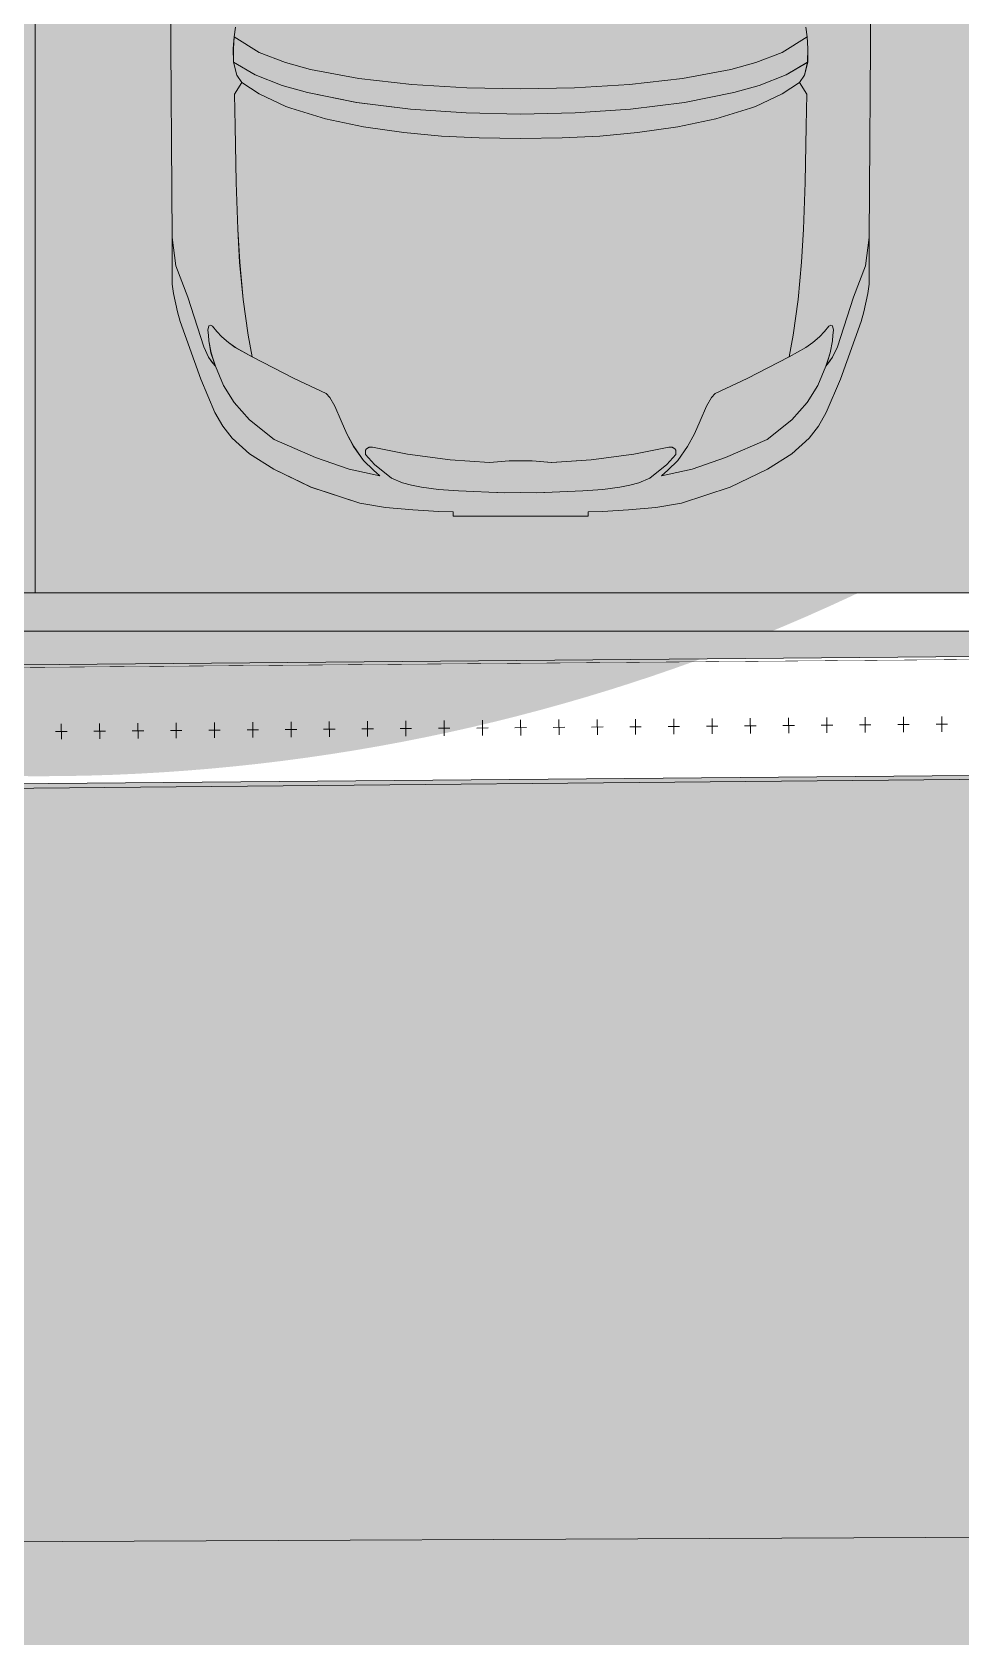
# Model space of a CAD drawing. Header units: millimetres. Extents: x 141848 to 1648660, y -821378 to -151356.
# Drawn here: x 240529 to 242950, y -273409 to -269226 of the extents above; entities that cross this region are included whole.
import ezdxf

# ---------------------------------------------------------------- set-up
doc = ezdxf.new("R2010")
doc.units = ezdxf.units.MM
doc.header["$MEASUREMENT"] = 0
doc.linetypes.add('Wipeout_Contour', pattern=[1000, 0, -1000])
for name, color, linetype in [('Cars', 7, 'Continuous'), ('Divers - Dessin général', 7, 'Continuous'), ('Extérieur - Environnement', 7, 'Continuous'), ('Sols_ Dalles', 7, 'Continuous'), ('Structure - Murs extérieurs', 7, 'Continuous'), ('TopoAlt', 7, 'Continuous')]:
    doc.layers.add(name, color=color, linetype=linetype)

# ---------------------------------------------------------------- blocks, each defined once
blk = doc.blocks.new('Dalle_8_1', base_point=(241397.2, -270775.9))
at = {"linetype": 'Continuous', "lineweight": 0, "true_color": 0x90b349}
blk.add_hatch(color=55, dxfattribs=at).paths.add_polyline_path([(241397.2, -270775.9), (241419.9, -270785.9), (241424.3, -270775.9)])
at = {"color": 7, "linetype": 'Continuous', "lineweight": 5, "flags": 128}
blk.add_lwpolyline([(241397.2, -270775.9), (241419.9, -270785.9), (241424.3, -270775.9)], close=True, dxfattribs=at)
blk = doc.blocks.new('Dalle_13_1', base_point=(250537.6, -270787.4))
at = {"linetype": 'Continuous', "lineweight": 0, "true_color": 0x90b349}
blk.add_hatch(color=55, dxfattribs=at).paths.add_polyline_path([(250537.6, -270787.4), (220537.6, -270787.4), (220537.6, -273253.3), (250548.6, -273114.3), (250537.7, -271092.1), (250537.7, -271092.1, -0.001346), (250537.6, -271062.3), (250537.6, -271062.3)])
at = {"color": 7, "linetype": 'Continuous', "lineweight": 5, "flags": 128}
blk.add_lwpolyline([(250537.6, -270787.4), (220537.6, -270787.4), (220537.6, -273253.3), (250548.6, -273114.3), (250537.7, -271092.1), (250537.7, -271092.1, -0.001346), (250537.6, -271062.3), (250537.6, -271062.3)], format="xyb", close=True, dxfattribs=at)
blk = doc.blocks.new('Dalle_14_1', base_point=(217961.3, -273253.3))
at = {"layer": 'Sols_ Dalles', "linetype": 'Continuous', "lineweight": 0, "true_color": 0x2e271c}
blk.add_hatch(color=250, dxfattribs=at).paths.add_polyline_path([(217961.3, -273253.3, 0.415791), (219972.1, -275253.2), (252109.1, -275106, 0.414214), (254098.3, -273095.2), (254087.4, -271073, -0.001346), (254087.4, -271062.3), (253905.6, -271062.3), (253905.6, -267687.3), (253887.3, -267687.3), (253887.3, -265687.3), (250537.6, -265687.3), (250537.6, -270787.3), (250537.7, -271092.1), (250548.6, -273114.3), (220537.6, -273253.3), (220537.6, -270687.3), (220537.6, -265687.3), (219961.3, -265687.3, 0.258849), (218113.8, -267154.8, 0.098562), (217961.3, -267920.6)])
at = {"layer": 'Sols_ Dalles', "color": 250, "linetype": 'Continuous', "lineweight": 5, "true_color": 0x1f1f1f, "flags": 128}
blk.add_lwpolyline([(217961.3, -273253.3, 0.415791), (219972.1, -275253.2), (252109.1, -275106, 0.414214), (254098.3, -273095.2), (254087.4, -271073, -0.001346), (254087.4, -271062.3), (253905.6, -271062.3), (253905.6, -267687.3), (253887.3, -267687.3), (253887.3, -265687.3), (250537.6, -265687.3), (250537.6, -270787.3), (250537.7, -271092.1), (250548.6, -273114.3), (220537.6, -273253.3), (220537.6, -270687.3), (220537.6, -265687.3), (219961.3, -265687.3, 0.258849), (218113.8, -267154.8, 0.098562), (217961.3, -267920.6)], format="xyb", close=True, dxfattribs=at)
blk = doc.blocks.new('Mur_56_1', base_point=(218049.6, -271371.5))
at = {"color": 254, "linetype": 'Wipeout_Contour', "lineweight": 0, "ltscale": 1434044.950907383}
blk.add_wipeout([(218049.6, -271371.5), (250537.3, -271087.3), (250534.6, -270787.3), (218047, -271071.5)], dxfattribs=at).dxf.layer = 'TopoAlt'
at = {"layer": 'TopoAlt', "color": 190, "linetype": 'Continuous', "lineweight": 5, "true_color": 0x8002ff, "flags": 128}
for points in [[(250534.6, -270787.3), (218047, -271071.5)], [(218049.6, -271371.5), (250537.3, -271087.3)]]:
    blk.add_lwpolyline(points, dxfattribs=at)
blk = doc.blocks.new('Mur_61_1', base_point=(250537.6, -270787.3))
at = {"color": 254, "linetype": 'Wipeout_Contour', "lineweight": 0, "ltscale": 1436123.093929387}
blk.add_wipeout([(220637.6, -270787.3), (250437.6, -270787.3), (250437.6, -270687.3), (220637.6, -270687.3)], dxfattribs=at).dxf.layer = 'Structure - Murs extérieurs'
at = {"layer": 'Structure - Murs extérieurs', "color": 7, "linetype": 'Continuous', "lineweight": 5, "flags": 128}
for points in [[(250437.6, -270687.3), (220637.6, -270687.3)], [(220537.6, -270787.3), (250537.6, -270787.3)]]:
    blk.add_lwpolyline(points, dxfattribs=at)
blk = doc.blocks.new('Garde-corps_1_1')
at = {"color": 7, "linetype": 'Continuous', "lineweight": 5}
for p, q in [((241403.4, -271022.1), (241403.7, -271062.1)), ((241503.2, -271021.3), (241503.5, -271061.3)), ((241602.9, -271020.5), (241603.2, -271060.5)), ((241702.7, -271019.7), (241703, -271059.7)), ((241802.4, -271018.9), (241802.7, -271058.9)), ((241902.2, -271018), (241902.5, -271058)), ((242001.9, -271017.2), (242002.3, -271057.2)), ((242101.7, -271016.4), (242102, -271056.4)), ((242201.4, -271015.6), (242201.8, -271055.6)), ((242301.2, -271014.8), (242301.5, -271054.8)), ((242401, -271013.9), (242401.3, -271053.9)), ((242500.7, -271013.1), (242501, -271053.1)), ((242600.5, -271012.3), (242600.8, -271052.3)), ((242700.2, -271011.5), (242700.6, -271051.5)), ((242800, -271010.7), (242800.3, -271050.7)), ((242899.7, -271009.8), (242900.1, -271049.8)), ((240620.5, -271048.6), (240590.5, -271048.8)), ((240605.3, -271028.7), (240605.7, -271068.7)), ((240720.3, -271047.7), (240690.3, -271048)), ((240705.1, -271027.9), (240705.4, -271067.9)), ((240820, -271046.9), (240790, -271047.2)), ((240804.9, -271027), (240805.2, -271067)), ((240919.8, -271046.1), (240889.8, -271046.4)), ((240904.6, -271026.2), (240904.9, -271066.2)), ((241019.5, -271045.3), (240989.5, -271045.5)), ((241004.4, -271025.4), (241004.7, -271065.4)), ((241119.3, -271044.5), (241089.3, -271044.7)), ((241104.1, -271024.6), (241104.5, -271064.6)), ((241219, -271043.6), (241189, -271043.9)), ((241203.9, -271023.8), (241204.2, -271063.8)), ((241318.8, -271042.8), (241288.8, -271043.1)), ((241303.6, -271023), (241304, -271063)), ((241418.6, -271042), (241388.6, -271042.3)), ((241518.3, -271041.2), (241488.3, -271041.4)), ((241618.1, -271040.4), (241588.1, -271040.6)), ((241717.8, -271039.6), (241687.8, -271039.8)), ((241817.6, -271038.7), (241787.6, -271039)), ((241917.3, -271037.9), (241887.3, -271038.2)), ((242017.1, -271037.1), (241987.1, -271037.3)), ((242116.9, -271036.3), (242086.9, -271036.5)), ((242216.6, -271035.5), (242186.6, -271035.7)), ((242316.4, -271034.6), (242286.4, -271034.9)), ((242416.1, -271033.8), (242386.1, -271034.1)), ((242515.9, -271033), (242485.9, -271033.2)), ((242615.6, -271032.2), (242585.6, -271032.4)), ((242715.4, -271031.4), (242685.4, -271031.6)), ((242815.1, -271030.5), (242785.1, -271030.8)), ((242914.9, -271029.7), (242884.9, -271030))]:
    blk.add_line(p, q, dxfattribs=at)
blk = doc.blocks.new('Garde-corps_3_1')
at = {"color": 7, "linetype": 'Continuous', "lineweight": 5}
for p, q in [((241403.4, -271022.1), (241403.7, -271062.1)), ((241503.2, -271021.3), (241503.5, -271061.3)), ((241602.9, -271020.5), (241603.2, -271060.5)), ((241702.7, -271019.7), (241703, -271059.7)), ((241802.4, -271018.9), (241802.7, -271058.9)), ((241902.2, -271018), (241902.5, -271058)), ((242001.9, -271017.2), (242002.3, -271057.2)), ((242101.7, -271016.4), (242102, -271056.4)), ((242201.4, -271015.6), (242201.8, -271055.6)), ((242301.2, -271014.8), (242301.5, -271054.8)), ((242401, -271013.9), (242401.3, -271053.9)), ((242500.7, -271013.1), (242501, -271053.1)), ((242600.5, -271012.3), (242600.8, -271052.3)), ((242700.2, -271011.5), (242700.6, -271051.5)), ((242800, -271010.7), (242800.3, -271050.7)), ((242899.7, -271009.8), (242900.1, -271049.8)), ((240620.5, -271048.6), (240590.5, -271048.8)), ((240605.3, -271028.7), (240605.7, -271068.7)), ((240720.3, -271047.7), (240690.3, -271048)), ((240705.1, -271027.9), (240705.4, -271067.9)), ((240820, -271046.9), (240790, -271047.2)), ((240804.9, -271027), (240805.2, -271067)), ((240919.8, -271046.1), (240889.8, -271046.4)), ((240904.6, -271026.2), (240904.9, -271066.2)), ((241019.5, -271045.3), (240989.5, -271045.5)), ((241004.4, -271025.4), (241004.7, -271065.4)), ((241119.3, -271044.5), (241089.3, -271044.7)), ((241104.1, -271024.6), (241104.5, -271064.6)), ((241219, -271043.6), (241189, -271043.9)), ((241203.9, -271023.8), (241204.2, -271063.8)), ((241318.8, -271042.8), (241288.8, -271043.1)), ((241303.6, -271023), (241304, -271063)), ((241418.6, -271042), (241388.6, -271042.3)), ((241518.3, -271041.2), (241488.3, -271041.4)), ((241618.1, -271040.4), (241588.1, -271040.6)), ((241717.8, -271039.6), (241687.8, -271039.8)), ((241817.6, -271038.7), (241787.6, -271039)), ((241917.3, -271037.9), (241887.3, -271038.2)), ((242017.1, -271037.1), (241987.1, -271037.3)), ((242116.9, -271036.3), (242086.9, -271036.5)), ((242216.6, -271035.5), (242186.6, -271035.7)), ((242316.4, -271034.6), (242286.4, -271034.9)), ((242416.1, -271033.8), (242386.1, -271034.1)), ((242515.9, -271033), (242485.9, -271033.2)), ((242615.6, -271032.2), (242585.6, -271032.4)), ((242715.4, -271031.4), (242685.4, -271031.6)), ((242815.1, -271030.5), (242785.1, -271030.8)), ((242914.9, -271029.7), (242884.9, -271030))]:
    blk.add_line(p, q, dxfattribs=at)
blk = doc.blocks.new('Car 0025')
at = {"layer": 'Cars', "color": 7, "linetype": 'Continuous', "lineweight": 13}
for p, q in [((-924.7, 1389.7), (-920.5, 734.5)), ((-924.7, 1389.7), (-920.5, 734.5)), ((896.3, 734.5), (900.5, 1389.7)), ((900.5, 1389.7), (896.3, 734.5)), ((-758.8, 1257.5), (-760.9, 1227.1)), ((-755.5, 1282.4), (-758.8, 1257.5)), ((-694, 1217.1), (-758.8, 1257.5)), ((669.8, 1217.1), (734.6, 1257.5)), ((731.3, 1282.4), (734.6, 1257.5)), ((734.6, 1257.5), (736.7, 1227.1)), ((-760.9, 1227.1), (-760.1, 1191.7)), ((-625.2, 1190.8), (-694, 1217.1)), ((601, 1190.8), (669.8, 1217.1)), ((736.7, 1227.1), (735.9, 1191.7)), ((-703.8, 1158.5), (-760.1, 1191.7)), ((-760.1, 1191.7), (-751.8, 1158)), ((-560.1, 1172.1), (-625.2, 1190.8)), ((-433.8, 1148.7), (-560.1, 1172.1)), ((409.6, 1148.7), (535.9, 1172.1)), ((535.9, 1172.1), (601, 1190.8)), ((679.6, 1158.5), (735.9, 1191.7)), ((735.9, 1191.7), (727.6, 1158)), ((-738.5, 1138.6), (-758, 1108.3)), ((-751.8, 1158), (-751.8, 1158)), ((-738.5, 1138.6), (-751.8, 1158)), ((-738.5, 1138.6), (-738.5, 1138.6)), ((-738.5, 1138.6), (-693.9, 1108.9)), ((-633.6, 1130.9), (-703.8, 1158.5)), ((-567.9, 1112.1), (-633.6, 1130.9)), ((-295.6, 1133.3), (-433.8, 1148.7)), ((-152.7, 1124.9), (-295.6, 1133.3)), ((128.5, 1124.9), (271.4, 1133.3)), ((271.4, 1133.3), (409.6, 1148.7)), ((543.7, 1112.1), (609.4, 1130.9)), ((609.4, 1130.9), (679.6, 1158.5)), ((714.3, 1138.6), (669.7, 1108.9)), ((714.3, 1138.6), (727.6, 1158)), ((714.3, 1138.6), (714.3, 1138.6)), ((714.3, 1138.6), (733.8, 1108.3)), ((727.6, 1158), (727.6, 1158)), ((-758, 1108.3), (-755.8, 1024.9)), ((-693.9, 1108.9), (-624, 1076.3)), ((-439.5, 1086.6), (-567.9, 1112.1)), ((-12.1, 1122.4), (-152.7, 1124.9)), ((-12.1, 1122.4), (128.5, 1124.9)), ((415.3, 1086.6), (543.7, 1112.1)), ((669.7, 1108.9), (599.8, 1076.3)), ((733.8, 1108.3), (731.7, 1024.9)), ((-624, 1076.3), (-610.9, 1071.4)), ((-610.9, 1071.4), (-520.4, 1043.6)), ((-298.8, 1069.2), (-439.5, 1086.6)), ((-154, 1059.4), (-298.8, 1069.2)), ((-12.1, 1056.3), (-154, 1059.4)), ((-12.1, 1056.3), (129.8, 1059.4)), ((129.8, 1059.4), (274.6, 1069.2)), ((274.6, 1069.2), (415.3, 1086.6)), ((586.8, 1071.4), (496.2, 1043.6)), ((599.8, 1076.3), (586.8, 1071.4)), ((-755.8, 1025), (-753.2, 878.1)), ((-755.8, 1024.9), (-755.8, 1024.9)), ((-520.4, 1043.6), (-421.4, 1022.7)), ((-421.4, 1022.7), (-316.5, 1007.9)), ((-316.5, 1007.9), (-218.5, 999.1)), ((292.3, 1007.9), (194.3, 999.1)), ((397.2, 1022.7), (292.3, 1007.9)), ((496.2, 1043.6), (397.2, 1022.7)), ((731.7, 1025), (729, 878.1)), ((731.6, 1024.9), (731.6, 1024.9)), ((-218.5, 999.1), (-119.9, 994.1)), ((-119.9, 994.1), (-12.1, 992.4)), ((95.7, 994.1), (-12.1, 992.4)), ((194.3, 999.1), (95.7, 994.1)), ((-753.2, 878.1), (-748.9, 756.7)), ((729, 878.1), (724.7, 756.7)), ((-748.9, 756.7), (-744.4, 670.1)), ((724.7, 756.7), (720.2, 670.1)), ((-920.5, 734.5), (-920.6, 683.7)), ((-920.5, 734.5), (-920.6, 683.7)), ((-920.5, 734.5), (-910.7, 661.1)), ((896.3, 734.5), (886.5, 661.1)), ((896.4, 683.7), (896.3, 734.5)), ((896.3, 734.5), (896.4, 683.7)), ((-920.6, 683.7), (-920.5, 645.6)), ((-920.6, 683.7), (-920.5, 645.6)), ((-744.4, 670.2), (-735.6, 572.8)), ((-735.6, 572.8), (-744.3, 670.1)), ((720.2, 670.2), (711.4, 572.8)), ((711.4, 572.8), (720.1, 670.1)), ((896.3, 645.6), (896.4, 683.7)), ((896.4, 683.7), (896.3, 645.6)), ((-920.5, 645.6), (-920, 612.5)), ((-920.5, 645.6), (-920, 612.5)), ((-910.7, 661.1), (-879.2, 578.8)), ((-899.6, 632.1), (-899.5, 631.1)), ((886.5, 661.1), (855, 578.8)), ((875.4, 632.1), (875.3, 631.1)), ((895.8, 612.5), (896.3, 645.6)), ((896.3, 645.6), (895.8, 612.5)), ((-920, 612.5), (-917.2, 588.4)), ((-920, 612.5), (-917.2, 588.4)), ((-917.2, 588.4), (-906.8, 541)), ((-906.8, 541), (-917.2, 588.4)), ((882.6, 541), (893, 588.4)), ((882.6, 541), (893, 588.4)), ((893, 588.4), (895.8, 612.5)), ((895.8, 612.5), (893, 588.4)), ((-879.2, 578.8), (-837.6, 449.2)), ((-735.6, 572.8), (-722, 479.6)), ((711.4, 572.8), (697.8, 479.6)), ((855, 578.8), (813.4, 449.2)), ((-906.8, 541), (-899.8, 515.5)), ((-899.8, 515.5), (-906.8, 541)), ((-899.8, 515.5), (-846, 365.6)), ((-846, 365.6), (-899.8, 515.5)), ((-824.6, 504.7), (-827.3, 493)), ((-820.1, 506), (-824.6, 504.7)), ((-815.2, 503.8), (-820.1, 506)), ((-804.3, 489.5), (-815.2, 503.8)), ((780.1, 489.5), (791, 503.8)), ((791, 503.8), (795.9, 506)), ((795.9, 506), (800.4, 504.7)), ((800.4, 504.7), (803.1, 493)), ((821.8, 365.6), (875.6, 515.5)), ((821.8, 365.6), (875.6, 515.5)), ((875.6, 515.5), (882.6, 541)), ((875.6, 515.5), (882.6, 541)), ((-827.3, 493), (-826, 479.9)), ((-826, 479.9), (-825, 465)), ((-825, 465), (-819.1, 434.2)), ((-790.7, 476), (-804.3, 489.5)), ((-773.6, 461.2), (-790.7, 476)), ((-755.7, 447.9), (-773.6, 461.2)), ((-722, 479.6), (-711.7, 423.4)), ((697.8, 479.6), (687.5, 423.4)), ((731.5, 447.9), (749.4, 461.2)), ((749.4, 461.2), (766.5, 476)), ((766.5, 476), (780.1, 489.5)), ((800.8, 465), (794.9, 434.2)), ((801.8, 479.9), (800.8, 465)), ((803.1, 493), (801.8, 479.9)), ((-825.2, 422.9), (-837.6, 449.2)), ((-814.8, 408.3), (-825.2, 422.9)), ((-819.1, 434.2), (-812.8, 414.4)), ((-711.7, 423.4), (-755.7, 447.9)), ((-602.3, 367), (-711.7, 423.4)), ((578.1, 367), (687.5, 423.4)), ((687.5, 423.4), (731.5, 447.9)), ((794.9, 434.2), (788.6, 414.4)), ((790.6, 408.3), (801, 422.9)), ((801, 422.9), (813.4, 449.2)), ((-807.5, 399), (-814.8, 408.3)), ((-812.8, 414.4), (-807.5, 399)), ((-786.3, 348.7), (-807.5, 399)), ((762.1, 348.7), (783.3, 399)), ((788.6, 414.4), (783.3, 399)), ((783.3, 399), (790.6, 408.3)), ((-846, 365.6), (-808.7, 278.6)), ((-808.7, 278.6), (-846, 365.6)), ((-759.1, 304.4), (-786.3, 348.7)), ((-518.8, 327.9), (-602.3, 367)), ((494.6, 327.9), (578.1, 367)), ((734.9, 304.4), (762.1, 348.7)), ((784.5, 278.6), (821.8, 365.6)), ((784.5, 278.6), (821.8, 365.6)), ((-718.8, 259), (-759.1, 304.4)), ((-509.5, 317.5), (-518.8, 327.9)), ((-496.3, 294.8), (-509.5, 317.5)), ((-480.1, 257), (-496.3, 294.8)), ((455.9, 257), (472.1, 294.8)), ((472.1, 294.8), (485.3, 317.5)), ((485.3, 317.5), (494.6, 327.9)), ((694.6, 259), (734.9, 304.4)), ((-808.7, 278.6), (-788.2, 243.2)), ((-808.7, 278.6), (-788.2, 243.2)), ((-654.4, 208.3), (-718.8, 259)), ((-465.1, 222.6), (-480.1, 257)), ((440.9, 222.6), (455.9, 257)), ((630.2, 208.3), (694.6, 259)), ((764, 243.2), (784.5, 278.6)), ((784.5, 278.6), (764, 243.2)), ((-788.2, 243.2), (-764, 211.8)), ((-788.2, 243.2), (-764, 211.8)), ((-764, 211.8), (-719, 170.5)), ((-764, 211.8), (-719, 170.5)), ((-447.3, 189.6), (-465.1, 222.6)), ((423.1, 189.6), (440.9, 222.6)), ((694.8, 170.5), (739.8, 211.8)), ((739.8, 211.8), (694.8, 170.5)), ((739.8, 211.8), (764, 243.2)), ((764, 243.2), (739.8, 211.8)), ((-719, 170.5), (-655.3, 130.9)), ((-719, 170.5), (-655.3, 130.9)), ((-654.4, 208.3), (-546.4, 161.2)), ((-421.5, 153.3), (-447.3, 189.6)), ((-416.6, 180.1), (-414.1, 184)), ((-416.4, 169.3), (-416.6, 180.1)), ((-393.4, 142.5), (-416.4, 169.3)), ((-414.1, 184), (-406.9, 187.6)), ((-406.9, 187.6), (-398, 187.9)), ((-398, 187.9), (-307.1, 169.4)), ((-307.1, 169.4), (-196.1, 155)), ((282.9, 169.4), (171.9, 155)), ((373.8, 187.9), (282.9, 169.4)), ((369.2, 142.5), (392.2, 169.3)), ((382.7, 187.6), (373.8, 187.9)), ((389.9, 184), (382.7, 187.6)), ((392.4, 180.1), (389.9, 184)), ((392.2, 169.3), (392.4, 180.1)), ((397.3, 153.3), (423.1, 189.6)), ((630.2, 208.3), (522.2, 161.2)), ((631.1, 130.9), (694.8, 170.5)), ((694.8, 170.5), (631.1, 130.9)), ((-655.3, 130.9), (-558.5, 84.1)), ((-655.3, 130.9), (-558.5, 84.1)), ((-546.4, 161.2), (-459.2, 131.1)), ((-378.9, 113.2), (-459.2, 131.1)), ((-395.7, 128), (-421.5, 153.3)), ((-378.9, 113.2), (-395.7, 128)), ((-348.6, 107.3), (-393.4, 142.5)), ((-196.1, 155), (-92.9, 148.1)), ((-41.8, 152.8), (-92.9, 148.1)), ((-41.8, 152.8), (-11.3, 152.8)), ((17.6, 152.8), (-12.9, 152.8)), ((17.6, 152.8), (68.7, 148.1)), ((171.9, 155), (68.7, 148.1)), ((324.4, 107.3), (369.2, 142.5)), ((354.7, 113.2), (435, 131.1)), ((354.7, 113.2), (371.5, 128)), ((371.5, 128), (397.3, 153.3)), ((522.2, 161.2), (435, 131.1)), ((534.3, 84.1), (631.1, 130.9)), ((631.1, 130.9), (534.3, 84.1)), ((-558.5, 84.1), (-431, 42.5)), ((-431, 42.5), (-558.5, 84.1)), ((-320.4, 95.1), (-348.6, 107.3)), ((-320.4, 95.1), (-296.9, 89)), ((-296.9, 89), (-270.9, 84)), ((-270.9, 84), (-226, 78.1)), ((246.7, 84), (201.8, 78.1)), ((272.7, 89), (246.7, 84)), ((296.3, 95.1), (272.7, 89)), ((296.3, 95.1), (324.4, 107.3)), ((406.8, 42.5), (534.3, 84.1)), ((406.8, 42.5), (534.3, 84.1)), ((-431, 42.5), (-364.7, 30.9)), ((-364.7, 30.9), (-431, 42.5)), ((-226, 78.1), (-174.1, 74.2)), ((-54.7, 69.2), (-174.1, 74.2)), ((-73.2, 69.9), (-72.6, 69.9)), ((-12.1, 69.6), (-54.7, 69.2)), ((-12.1, 69.6), (30.5, 69.2)), ((30.5, 69.2), (149.9, 74.2)), ((49, 69.9), (48.4, 69.9)), ((201.8, 78.1), (149.9, 74.2)), ((340.5, 30.9), (406.8, 42.5)), ((340.5, 30.9), (406.8, 42.5)), ((-364.7, 30.9), (-293.1, 24.3)), ((-293.1, 24.3), (-364.7, 30.9)), ((-293.1, 24.3), (-225.1, 20.2)), ((-225.1, 20.2), (-293.1, 24.3)), ((-225.1, 20.2), (-187.9, 19.2)), ((-187.9, 19.2), (-225.1, 20.2)), ((-187.9, 19.2), (-187.9, 8.3)), ((-187.9, 8.3), (-187.9, 19.2)), ((-187.9, 8.3), (163.7, 8.3)), ((-187.9, 8.3), (-12.1, 8.3)), ((163.7, 8.3), (-12.1, 8.3)), ((163.7, 19.2), (200.9, 20.2)), ((163.7, 19.2), (200.9, 20.2)), ((163.7, 8.3), (163.7, 19.2)), ((163.7, 8.3), (163.7, 19.2)), ((200.9, 20.2), (268.9, 24.3)), ((200.9, 20.2), (268.9, 24.3)), ((268.9, 24.3), (340.5, 30.9)), ((268.9, 24.3), (340.5, 30.9))]:
    blk.add_line(p, q, dxfattribs=at)

msp = doc.modelspace()

# ---------------------------------------------------------------- hatches: boundary and pattern name
at = {"linetype": 'Continuous', "lineweight": 0, "true_color": 0x6f6f6f}
h = msp.add_hatch(color=8, dxfattribs=at)
h.paths.add_polyline_path([(141848.442, -295062.571), (269220.821, -293826.868), (269220.821, -270902.734), (268763.049, -270902.734), (254213.6, -271040.575), (254213.6, -163437.635), (153156.2, -163437.635), (153156.2, -271040.575), (153182.962, -271040.57), (153183.146, -272000.514, -0.40942736), (149183.681, -275935.042), (141848.442, -275935.042)])
h.paths.add_polyline_path([(158435.584, -260639.953), (155145.584, -260639.953), (155145.584, -248364.953), (155145.584, -243089.974), (155145.584, -242189.974), (158435.584, -242189.974)], flags=0)
h.paths.add_polyline_path([(161503.433, -171995.57), (161503.433, -193810.571), (161503.433, -230015.57), (161503.433, -260810.571), (196775.042, -260810.571), (196775.042, -222495.57), (186955.542, -222495.57), (186955.542, -218295.57), (196754.55, -218295.57), (196754.55, -208495.57), (196754.55, -204495.57), (193355.542, -204495.57), (193355.542, -195161.535), (195576.034, -195161.535), (195576.034, -189810.571), (217850.068, -189810.571), (217850.068, -262266.885), (245610.045, -262266.885), (245610.045, -253395.571), (245626.034, -253395.571), (246426.034, -253395.571), (247826.034, -253395.571), (247826.034, -248005.571), (247826.034, -246605.571), (245626.034, -246605.571), (245610.045, -246605.571), (245610.045, -171995.57), (212806.28, -171995.57)], flags=0)
h.paths.add_polyline_path([(162737.042, -269433.913, -0.09031866), (162858.773, -268727.623, -0.20144873), (163912.639, -267592.74, -0.10421145), (164718.006, -267415.055), (165317.979, -267409.371, -0.10404461), (166125.354, -267571.244, -0.23825546), (167284.257, -268953.318, -0.05518862), (167336.836, -269390.334), (167338.931, -269611.438), (167351.046, -270890.267), (167092.583, -271892.761, -0.26794919), (165370.083, -272909.124), (164770.11, -272914.808, -0.19371746), (163379.252, -272370.185, -0.07056876), (163028.663, -271931.262, -0.1316525), (162751.253, -270933.845)], flags=0)
h.paths.add_polyline_path([(175327.752, -275599.002, -0.4157911), (173316.986, -273599.031), (173316.986, -273452.052), (173330.488, -267377.824, -0.3805567), (175316.986, -265609.826), (175394.714, -265609.826), (175394.714, -270609.826), (190394.714, -270609.826), (190394.714, -265609.826), (195356.191, -265609.826, -0.41421356), (196856.191, -267109.826), (196856.191, -273660.699, -0.34550161), (195137.285, -275433.432)], flags=0)
h.paths.add_polyline_path([(205510.093, -271504.083, -0.13447393), (205230.948, -270484.937), (205230.948, -268984.937, -0.41421356), (207230.948, -266984.937), (207830.948, -266984.937, -0.41421356), (209830.948, -268984.937), (209830.948, -270484.937, -0.12882035), (209574.03, -271465.581, -0.27093629), (207830.948, -272484.937), (207230.948, -272484.937, -0.26498)], flags=0)
h.paths.add_polyline_path([(217862.687, -273329.325), (217869.949, -267730.336, -0.09856151), (218100.718, -266943.721), (218117.681, -266951.545, -0.258849), (219955.479, -265605.827), (219953.141, -265587.294), (220637.569, -265587.294), (220637.569, -265687.294), (220637.569, -270687.294), (250537.569, -270687.294), (250537.569, -265687.294), (252208.004, -265687.294), (254186.294, -265687.294), (254186.294, -267687.294), (254186.294, -271062.255, 0.00134576), (254186.323, -271073.021), (254197.209, -273095.233, -0.41421356), (252208.004, -275105.97), (243484.534, -275105.97, -0.00518896), (243431.438, -275116.103), (235447.992, -275196.191), (220071.012, -275253.24, -0.38655333), (217873.089, -273475.385, -0.02518922)], flags=0)
at = {"linetype": 'Continuous', "lineweight": 0, "true_color": 0x90b349}
msp.add_hatch(color=55, dxfattribs=at).paths.add_polyline_path([(250537.569, -270787.354), (220537.569, -270787.354), (220537.569, -273253.269), (250548.615, -273114.341), (250537.729, -271092.129), (250537.664, -271092.129, -0.00134576), (250537.583, -271062.255), (250537.569, -271062.255)])
at = {"layer": 'Sols_ Dalles', "linetype": 'Continuous', "lineweight": 0, "true_color": 0x2e271c}
h = msp.add_hatch(color=250, dxfattribs=at)
edge = h.paths.add_edge_path()
edge.add_arc((219961.309, -273253.269), 2000, 180, 270.308426)
edge.add_line((219972.076, -275253.24), (252109.067, -275105.97))
edge.add_arc((252098.301, -273105.999), 2000, 270.308426, 360.308426)
edge.add_line((254098.272, -273095.233), (254087.386, -271073.021))
edge.add_arc((256087.357, -271062.255), 2000, 180, 180.308426, ccw=False)
edge.add_line((254087.357, -271062.255), (254087.357, -267687.294))
edge.add_line((254087.357, -267687.294), (254087.357, -265687.294))
edge.add_line((254087.357, -265687.294), (250537.569, -265687.294))
edge.add_line((250537.569, -265687.294), (250537.569, -270787.292))
edge.add_line((250537.569, -270787.292), (250537.729, -271092.129))
edge.add_line((250537.729, -271092.129), (250548.615, -273114.341))
edge.add_line((250548.615, -273114.341), (220537.569, -273253.269))
edge.add_line((220537.569, -273253.269), (220537.569, -270687.294))
edge.add_line((220537.569, -270687.294), (220537.569, -265687.294))
edge.add_line((220537.569, -265687.294), (219961.309, -265687.294))
edge.add_arc((220359.867, -268085.851), 2431.445, 99.434374, 157.484062)
edge.add_arc((219961.309, -267920.633), 2000, 157.484062, 180)
edge.add_line((217961.309, -267920.633), (217961.309, -273253.269))

# ---------------------------------------------------------------- linework, layer by layer
at = {"color": 9, "linetype": 'Continuous', "lineweight": 5}
msp.add_lwpolyline([(217873.089, -273475.385, 0.38655333), (220071.012, -275253.24), (235447.992, -275196.191), (243431.438, -275116.103, 0.00518896), (243484.534, -275105.97), (252208.004, -275105.97, 0.41421356), (254197.209, -273095.233), (254186.323, -271073.021, -0.00134576), (254186.294, -271062.255), (254186.294, -267687.294), (254186.294, -265687.294), (252208.004, -265687.294), (250537.569, -265687.294), (250537.569, -270687.294), (220637.569, -270687.294), (220637.569, -265687.294), (220637.569, -265587.294), (219953.141, -265587.294), (219955.479, -265605.827, 0.258849), (218117.681, -266951.545), (218100.718, -266943.721, 0.09856151), (217869.949, -267730.336), (217862.687, -273329.325, 0.02518922)], format="xyb", close=True, dxfattribs=at)
at = {"color": 7, "linetype": 'Continuous', "lineweight": 5}
msp.add_lwpolyline([(250537.569, -270787.354), (220537.569, -270787.354), (220537.569, -273253.269), (250548.615, -273114.341), (250537.729, -271092.129), (250537.664, -271092.129, -0.00134576), (250537.583, -271062.255), (250537.569, -271062.255)], format="xyb", close=True, dxfattribs=at)
at = {"color": 253, "linetype": 'Continuous', "lineweight": 5, "true_color": 0x9f9f9f, "flags": 128}
msp.add_lwpolyline([(250548.615, -273114.341), (220537.569, -273253.269)], dxfattribs=at)
at = {"layer": 'Extérieur - Environnement', "color": 7, "linetype": 'Continuous', "lineweight": 13}
for p, q in [((240889.819, -269106.124), (240893.97, -269761.281)), ((240889.819, -269106.124), (240893.97, -269761.281)), ((242710.861, -269761.281), (242715.012, -269106.124)), ((242715.012, -269106.124), (242710.861, -269761.281)), ((241059.029, -269213.352), (241055.739, -269238.276)), ((242545.802, -269213.352), (242549.092, -269238.276)), ((241055.739, -269238.276), (241053.596, -269268.704)), ((241120.552, -269278.711), (241055.739, -269238.276)), ((242484.279, -269278.711), (242549.092, -269238.276)), ((242549.092, -269238.276), (242551.235, -269268.704)), ((241053.596, -269268.704), (241054.375, -269304.066)), ((241110.753, -269337.286), (241054.375, -269304.066)), ((241054.375, -269304.066), (241062.703, -269337.784)), ((241189.308, -269304.966), (241120.549, -269278.71)), ((241254.444, -269323.678), (241189.302, -269304.965)), ((242350.387, -269323.678), (242415.529, -269304.965)), ((242415.523, -269304.966), (242484.282, -269278.71)), ((242494.077, -269337.286), (242550.456, -269304.066)), ((242550.456, -269304.066), (242542.128, -269337.784)), ((242551.235, -269268.704), (242550.456, -269304.066)), ((241062.703, -269337.784), (241062.729, -269337.799)), ((241076.019, -269357.141), (241062.703, -269337.784)), ((241180.957, -269364.909), (241110.753, -269337.286)), ((241380.736, -269347.1), (241254.438, -269323.677)), ((241518.88, -269362.462), (241380.736, -269347.1)), ((242085.951, -269362.462), (242224.095, -269347.1)), ((242224.095, -269347.1), (242350.392, -269323.677)), ((242423.874, -269364.909), (242494.077, -269337.286)), ((242528.812, -269357.141), (242542.128, -269337.784)), ((242542.128, -269337.784), (242542.102, -269337.799)), ((241076.019, -269357.141), (241056.488, -269387.53)), ((241056.488, -269387.53), (241058.667, -269470.882)), ((241076.025, -269357.181), (241076.019, -269357.141)), ((241076.025, -269357.181), (241120.628, -269386.898)), ((241120.628, -269386.898), (241190.507, -269419.474)), ((241246.603, -269383.674), (241180.957, -269364.909)), ((241375.046, -269409.223), (241246.603, -269383.674)), ((241661.81, -269370.864), (241518.877, -269362.461)), ((241802.444, -269373.424), (241661.807, -269370.863)), ((241802.386, -269373.424), (241943.023, -269370.863)), ((241943.021, -269370.864), (242085.953, -269362.461)), ((242229.785, -269409.223), (242358.227, -269383.674)), ((242358.227, -269383.674), (242423.874, -269364.909)), ((242484.203, -269386.898), (242414.324, -269419.474)), ((242528.806, -269357.181), (242484.203, -269386.898)), ((242528.806, -269357.181), (242528.812, -269357.141)), ((242528.812, -269357.141), (242548.343, -269387.53)), ((242548.343, -269387.53), (242546.164, -269470.882)), ((241190.507, -269419.474), (241203.567, -269424.336)), ((241203.567, -269424.336), (241294.108, -269452.15)), ((241515.727, -269426.562), (241375.046, -269409.223)), ((241660.512, -269436.38), (241515.727, -269426.562)), ((241944.319, -269436.38), (242089.104, -269426.562)), ((242089.104, -269426.562), (242229.785, -269409.223)), ((242401.264, -269424.336), (242310.723, -269452.15)), ((242414.324, -269419.474), (242401.264, -269424.336)), ((241058.666, -269470.819), (241061.311, -269617.644)), ((241058.668, -269470.865), (241058.669, -269470.882)), ((241294.108, -269452.15), (241393.155, -269473.079)), ((241393.155, -269473.079), (241498.062, -269487.903)), ((241802.415, -269439.488), (241660.512, -269436.38)), ((241802.415, -269439.488), (241944.319, -269436.38)), ((242211.675, -269473.079), (242106.768, -269487.903)), ((242310.723, -269452.15), (242211.675, -269473.079)), ((242546.165, -269470.819), (242543.519, -269617.644)), ((242546.163, -269470.865), (242546.162, -269470.882)), ((241498.062, -269487.903), (241596.024, -269496.699)), ((241596.024, -269496.699), (241694.596, -269501.675)), ((241694.596, -269501.675), (241802.422, -269503.419)), ((241910.234, -269501.675), (241802.409, -269503.419)), ((242008.807, -269496.699), (241910.234, -269501.675)), ((242106.768, -269487.903), (242008.807, -269496.699)), ((241061.311, -269617.644), (241065.603, -269739.103)), ((242543.519, -269617.644), (242539.227, -269739.103)), ((240893.97, -269761.281), (240893.887, -269812.104)), ((240893.97, -269761.281), (240893.887, -269812.104)), ((240893.97, -269761.281), (240903.813, -269834.646)), ((241065.603, -269739.103), (241070.14, -269825.642)), ((242539.227, -269739.103), (242534.69, -269825.642)), ((242710.861, -269761.281), (242701.018, -269834.646)), ((242710.944, -269812.104), (242710.861, -269761.281)), ((242710.861, -269761.281), (242710.944, -269812.104)), ((240893.887, -269812.104), (240893.998, -269850.175)), ((240893.887, -269812.104), (240893.998, -269850.175)), ((240893.998, -269850.175), (240894.525, -269883.286)), ((240893.998, -269850.175), (240894.525, -269883.286)), ((240903.813, -269834.646), (240935.339, -269917.011)), ((241070.138, -269825.621), (241078.919, -269922.935)), ((241078.919, -269922.935), (241070.168, -269825.642)), ((242534.692, -269825.621), (242525.912, -269922.935)), ((242525.912, -269922.935), (242534.663, -269825.642)), ((242701.018, -269834.646), (242669.492, -269917.011)), ((242710.306, -269883.286), (242710.833, -269850.175)), ((242710.833, -269850.175), (242710.306, -269883.286)), ((242710.833, -269850.175), (242710.944, -269812.104)), ((242710.944, -269812.104), (242710.833, -269850.175)), ((240894.525, -269883.286), (240897.325, -269907.43)), ((240894.525, -269883.286), (240897.325, -269907.43)), ((240914.928, -269863.685), (240914.979, -269864.697)), ((242689.903, -269863.685), (242689.851, -269864.697)), ((242707.506, -269907.43), (242710.306, -269883.286)), ((242710.306, -269883.286), (242707.506, -269907.43)), ((240897.325, -269907.43), (240907.723, -269954.786)), ((240907.723, -269954.786), (240897.325, -269907.43)), ((240935.339, -269917.011), (240976.94, -270046.609)), ((241078.919, -269922.935), (241092.541, -270016.18)), ((242525.912, -269922.935), (242512.289, -270016.18)), ((242669.492, -269917.011), (242627.891, -270046.609)), ((242697.108, -269954.786), (242707.506, -269907.43)), ((242697.108, -269954.786), (242707.506, -269907.43)), ((240907.723, -269954.786), (240914.738, -269980.291)), ((240914.738, -269980.291), (240907.723, -269954.786)), ((242690.093, -269980.291), (242697.108, -269954.786)), ((242690.093, -269980.291), (242697.108, -269954.786)), ((240914.738, -269980.291), (240968.556, -270130.226)), ((240968.556, -270130.226), (240914.738, -269980.291)), ((240989.944, -269991.066), (240987.211, -270002.769)), ((240987.211, -270002.769), (240988.525, -270015.863)), ((240988.525, -270015.863), (240989.471, -270030.793)), ((240994.398, -269989.8), (240989.944, -269991.066)), ((240999.285, -269991.957), (240994.398, -269989.8)), ((241010.224, -270006.248), (240999.285, -269991.957)), ((241023.846, -270019.786), (241010.224, -270006.248)), ((241092.537, -270016.157), (241102.818, -270072.418)), ((242512.294, -270016.157), (242502.013, -270072.418)), ((242580.984, -270019.786), (242594.606, -270006.248)), ((242594.606, -270006.248), (242605.545, -269991.957)), ((242605.545, -269991.957), (242610.433, -269989.8)), ((242610.433, -269989.8), (242614.886, -269991.066)), ((242614.886, -269991.066), (242617.62, -270002.769)), ((242616.306, -270015.863), (242615.36, -270030.793)), ((242617.62, -270002.769), (242616.306, -270015.863)), ((242636.275, -270130.226), (242690.093, -269980.291)), ((242636.275, -270130.226), (242690.093, -269980.291)), ((240989.276, -270072.924), (240976.94, -270046.609)), ((240989.471, -270030.793), (240995.378, -270061.6)), ((241040.92, -270034.588), (241023.846, -270019.786)), ((241058.862, -270047.873), (241040.92, -270034.588)), ((241102.818, -270072.418), (241058.862, -270047.873)), ((242502.013, -270072.418), (242545.969, -270047.873)), ((242545.969, -270047.873), (242563.911, -270034.588)), ((242563.911, -270034.588), (242580.984, -270019.786)), ((242615.36, -270030.793), (242609.453, -270061.6)), ((242615.554, -270072.924), (242627.891, -270046.609)), ((240999.72, -270087.473), (240989.276, -270072.924)), ((240995.378, -270061.6), (241001.724, -270081.4)), ((241007.046, -270096.772), (240999.72, -270087.473)), ((241001.724, -270081.4), (241007.046, -270096.772)), ((241028.229, -270147.072), (241007.046, -270096.772)), ((241212.232, -270128.798), (241102.818, -270072.418)), ((242392.599, -270128.798), (242502.013, -270072.418)), ((242576.601, -270147.072), (242597.785, -270096.772)), ((242603.107, -270081.4), (242597.785, -270096.772)), ((242597.785, -270096.772), (242605.111, -270087.473)), ((242609.453, -270061.6), (242603.107, -270081.4)), ((242605.111, -270087.473), (242615.554, -270072.924)), ((240968.556, -270130.226), (241005.794, -270217.2)), ((241005.794, -270217.2), (240968.556, -270130.226)), ((241295.669, -270167.904), (241212.232, -270128.798)), ((242309.162, -270167.904), (242392.599, -270128.798)), ((242599.036, -270217.2), (242636.275, -270130.226)), ((242599.036, -270217.2), (242636.275, -270130.226)), ((241055.444, -270191.422), (241028.229, -270147.072)), ((241305.058, -270178.323), (241295.669, -270167.904)), ((241318.239, -270201.019), (241305.058, -270178.323)), ((242286.592, -270201.019), (242299.773, -270178.323)), ((242299.773, -270178.323), (242309.162, -270167.904)), ((242549.387, -270191.422), (242576.601, -270147.072)), ((241005.794, -270217.2), (241026.339, -270252.572)), ((241005.794, -270217.2), (241026.339, -270252.572)), ((241095.762, -270236.78), (241055.444, -270191.422)), ((241334.378, -270238.748), (241318.225, -270200.996)), ((242270.452, -270238.748), (242286.606, -270200.996)), ((242509.068, -270236.78), (242549.387, -270191.422)), ((242578.492, -270252.572), (242599.036, -270217.2)), ((242599.036, -270217.2), (242578.492, -270252.572)), ((241026.339, -270252.572), (241050.517, -270283.992)), ((241026.339, -270252.572), (241050.517, -270283.992)), ((241160.088, -270287.509), (241095.762, -270236.78)), ((241349.446, -270273.148), (241334.378, -270238.748)), ((242255.385, -270273.148), (242270.452, -270238.748)), ((242444.742, -270287.509), (242509.068, -270236.78)), ((242554.314, -270283.992), (242578.492, -270252.572)), ((242578.492, -270252.572), (242554.314, -270283.992)), ((241050.517, -270283.992), (241095.546, -270325.3)), ((241050.517, -270283.992), (241095.546, -270325.3)), ((241160.088, -270287.509), (241268.122, -270334.551)), ((241367.228, -270306.15), (241349.446, -270273.148)), ((241392.974, -270342.487), (241367.228, -270306.15)), ((241400.383, -270311.79), (241407.63, -270308.145)), ((241407.63, -270308.145), (241416.542, -270307.893)), ((241416.542, -270307.893), (241507.409, -270326.346)), ((242188.288, -270307.893), (242097.422, -270326.346)), ((242197.201, -270308.145), (242188.288, -270307.893)), ((242204.447, -270311.79), (242197.201, -270308.145)), ((242211.857, -270342.487), (242237.602, -270306.15)), ((242237.602, -270306.15), (242255.385, -270273.148)), ((242444.742, -270287.509), (242336.709, -270334.551)), ((242509.285, -270325.3), (242554.314, -270283.992)), ((242554.314, -270283.992), (242509.285, -270325.3)), ((241095.546, -270325.3), (241159.262, -270364.897)), ((241095.546, -270325.3), (241159.262, -270364.897)), ((241268.122, -270334.551), (241355.353, -270364.687)), ((241418.843, -270367.761), (241392.974, -270342.487)), ((241397.939, -270315.683), (241400.383, -270311.79)), ((241398.087, -270326.509), (241397.939, -270315.683)), ((241421.147, -270353.332), (241398.087, -270326.509)), ((241465.907, -270388.521), (241421.147, -270353.332)), ((241507.409, -270326.346), (241618.434, -270340.803)), ((241618.434, -270340.803), (241721.571, -270347.688)), ((241772.693, -270343.014), (241721.571, -270347.688)), ((241772.693, -270343.014), (241803.23, -270343.014)), ((241832.137, -270343.014), (241801.6, -270343.014)), ((241832.137, -270343.014), (241883.259, -270347.688)), ((241986.396, -270340.803), (241883.259, -270347.688)), ((242097.422, -270326.346), (241986.396, -270340.803)), ((242138.923, -270388.521), (242183.684, -270353.332)), ((242183.684, -270353.332), (242206.743, -270326.509)), ((242185.987, -270367.761), (242211.857, -270342.487)), ((242206.891, -270315.683), (242204.447, -270311.79)), ((242206.743, -270326.509), (242206.891, -270315.683)), ((242336.709, -270334.551), (242249.478, -270364.687)), ((242445.568, -270364.897), (242509.285, -270325.3)), ((242509.285, -270325.3), (242445.568, -270364.897)), ((241159.262, -270364.897), (241256.058, -270411.682)), ((241159.262, -270364.897), (241256.058, -270411.682)), ((241435.6, -270382.581), (241355.353, -270364.687)), ((241435.6, -270382.581), (241418.843, -270367.761)), ((241494.067, -270400.674), (241465.907, -270388.521)), ((242110.764, -270400.674), (242138.923, -270388.521)), ((242169.231, -270382.581), (242249.478, -270364.687)), ((242169.231, -270382.581), (242185.987, -270367.761)), ((242348.773, -270411.682), (242445.568, -270364.897)), ((242445.568, -270364.897), (242348.773, -270411.682)), ((241256.058, -270411.682), (241383.547, -270453.32)), ((241383.547, -270453.32), (241256.058, -270411.682)), ((241494.067, -270400.674), (241517.635, -270406.754)), ((241517.63, -270406.753), (241543.627, -270411.739)), ((241543.615, -270411.737), (241588.533, -270417.696)), ((241588.533, -270417.696), (241640.425, -270421.621)), ((241759.814, -270426.56), (241640.425, -270421.621)), ((241741.281, -270425.927), (241741.923, -270425.927)), ((241802.427, -270426.22), (241759.814, -270426.56)), ((241802.404, -270426.22), (241845.016, -270426.56)), ((241845.016, -270426.56), (241964.405, -270421.621)), ((241863.55, -270425.927), (241862.908, -270425.927)), ((242016.298, -270417.696), (241964.405, -270421.621)), ((242061.216, -270411.737), (242016.298, -270417.696)), ((242087.2, -270406.753), (242061.203, -270411.739)), ((242110.764, -270400.674), (242087.196, -270406.754)), ((242221.284, -270453.32), (242348.773, -270411.682)), ((242221.284, -270453.32), (242348.773, -270411.682)), ((241383.547, -270453.32), (241449.787, -270464.898)), ((241449.787, -270464.898), (241383.547, -270453.32)), ((241449.787, -270464.898), (241521.406, -270471.45)), ((241521.406, -270471.45), (241449.787, -270464.898)), ((241521.406, -270471.45), (241589.392, -270475.543)), ((241589.392, -270475.543), (241521.406, -270471.45)), ((241589.392, -270475.543), (241626.654, -270476.634)), ((241626.654, -270476.634), (241589.392, -270475.543)), ((241626.654, -270476.634), (241626.654, -270487.463)), ((241626.654, -270487.463), (241626.654, -270476.634)), ((241978.177, -270476.634), (242015.438, -270475.543)), ((241978.177, -270476.634), (242015.438, -270475.543)), ((241978.177, -270487.463), (241978.177, -270476.634)), ((241978.177, -270487.463), (241978.177, -270476.634)), ((242015.438, -270475.543), (242083.425, -270471.45)), ((242015.438, -270475.543), (242083.425, -270471.45)), ((242083.425, -270471.45), (242155.044, -270464.898)), ((242083.425, -270471.45), (242155.044, -270464.898)), ((242155.044, -270464.898), (242221.284, -270453.32)), ((242155.044, -270464.898), (242221.284, -270453.32)), ((241626.654, -270487.463), (241978.177, -270487.463)), ((241626.654, -270487.463), (241802.415, -270487.463)), ((241978.177, -270487.463), (241802.415, -270487.463))]:
    msp.add_line(p, q, dxfattribs=at)
at = {"layer": 'Sols_ Dalles', "color": 7, "linetype": 'Continuous', "lineweight": 5, "flags": 128}
msp.add_lwpolyline([(217961.309, -273253.269, 0.4157911), (219972.076, -275253.24), (252109.067, -275105.97, 0.41421356), (254098.272, -273095.233), (254087.386, -271073.021, -0.00134576), (254087.357, -271062.255), (254087.357, -267687.294), (254087.357, -265687.294), (250537.569, -265687.294), (250537.569, -270787.292), (250537.729, -271092.129), (250548.615, -273114.341), (220537.569, -273253.269), (220537.569, -270687.294), (220537.569, -265687.294), (219961.309, -265687.294, 0.25884891), (218113.763, -267154.752, 0.09856162), (217961.309, -267920.633)], format="xyb", close=True, dxfattribs=at)
at = {"layer": 'Sols_ Dalles', "color": 250, "linetype": 'Continuous', "lineweight": 5, "true_color": 0x1f1f1f}
msp.add_lwpolyline([(217961.309, -273253.269, 0.4157911), (219972.076, -275253.24), (252109.067, -275105.97, 0.41421356), (254098.272, -273095.233), (254087.386, -271073.021, -0.00134576), (254087.357, -271062.255), (254087.357, -267687.294), (254087.357, -265687.294), (250537.569, -265687.294), (250537.569, -270787.292), (250537.729, -271092.129), (250548.615, -273114.341), (220537.569, -273253.269), (220537.569, -270687.294), (220537.569, -265687.294), (219961.309, -265687.294, 0.25884891), (218113.763, -267154.752, 0.09856162), (217961.309, -267920.633)], format="xyb", close=True, dxfattribs=at)

# ---------------------------------------------------------------- block references
at = {"color": 7, "linetype": 'Continuous', "lineweight": 5}
for name, p in [('Dalle_13_1', (250537.569, -270787.354)), ('Dalle_8_1', (241397.239, -270775.936))]:
    msp.add_blockref(name, p, dxfattribs=at)
at = {"layer": 'Cars', "color": 7, "linetype": 'Continuous', "lineweight": 5, "zscale": 1000}
msp.add_blockref('Car 0025', (241814.514, -270495.784), dxfattribs=at)
at = {"layer": 'Sols_ Dalles', "color": 250, "linetype": 'Continuous', "lineweight": 5, "true_color": 0x1f1f1f}
msp.add_blockref('Dalle_14_1', (217961.309, -273253.269), dxfattribs=at)

# ---------------------------------------------------------------- next in the draw order: block references
at = {"layer": 'TopoAlt', "color": 211, "lineweight": 5, "true_color": 0xfe55ff}
msp.add_blockref('Mur_56_1', (218049.581, -271371.493), dxfattribs=at)

# ---------------------------------------------------------------- next in the draw order: block references
at = {"layer": 'Structure - Murs extérieurs', "color": 211, "lineweight": 5, "true_color": 0xfe55ff}
msp.add_blockref('Mur_61_1', (250537.569, -270787.292), dxfattribs=at)

# ---------------------------------------------------------------- next in the draw order: linework, layer by layer
at = {"color": 255, "linetype": 'Continuous', "lineweight": 5, "flags": 128}
for points in [[(238037.569, -265687.294), (238037.569, -270687.294), (240537.569, -270687.294), (240537.569, -265687.294)], [(240537.569, -265687.294), (240537.569, -270687.294), (243037.569, -270687.294), (243037.569, -265687.294)]]:
    msp.add_lwpolyline(points, close=True, dxfattribs=at)
for points in [[(240537.569, -265687.294), (240537.569, -270687.294)], [(240537.569, -270687.294), (240537.569, -265687.294)], [(238037.569, -270687.294), (240537.569, -270687.294)], [(240537.569, -270687.294), (243037.569, -270687.294)]]:
    msp.add_lwpolyline(points, dxfattribs=at)
at = {"layer": 'Structure - Murs extérieurs', "color": 7, "linetype": 'Continuous', "lineweight": 5}
for points in [[(250437.569, -270687.292), (220637.569, -270687.292)], [(220537.569, -270787.292), (250537.569, -270787.292)]]:
    msp.add_lwpolyline(points, dxfattribs=at)
at = {"layer": 'TopoAlt', "color": 190, "linetype": 'Continuous', "lineweight": 5, "true_color": 0x8002ff}
msp.add_lwpolyline([(253886.348, -270769.248), (218046.957, -271071.504)], dxfattribs=at)

# ---------------------------------------------------------------- next in the draw order: wipeouts: each hides what was drawn before it
at = {"color": 254, "linetype": 'Wipeout_Contour', "lineweight": 0, "ltscale": 1438589.353908819}
msp.add_wipeout([(253886.348, -270769.248), (218046.952, -271070.502), (218048.617, -271379.892), (253886.294, -271069.253)], dxfattribs=at).dxf.layer = 'TopoAlt'

# ---------------------------------------------------------------- next in the draw order: hatches: boundary and pattern name
at = {"linetype": 'Continuous', "lineweight": 0, "true_color": 0xa7a7a7}
msp.add_hatch(color=253, dxfattribs=at).paths.add_polyline_path([(235546.424, -266165.486, 1), (245546.424, -266165.486, 1)])

# ---------------------------------------------------------------- next in the draw order: linework, layer by layer
at = {"color": 253, "linetype": 'Continuous', "lineweight": 5, "true_color": 0x9f9f9f, "flags": 128}
msp.add_lwpolyline([(250537.569, -265687.294), (250537.569, -271062.255), (250537.583, -271062.255, 0.00134576), (250537.664, -271092.129), (250537.729, -271092.129), (250548.615, -273114.341), (220537.569, -273253.269), (220537.569, -265687.294)], format="xyb", dxfattribs=at)
at = {"layer": 'Divers - Dessin général', "color": 14, "linetype": 'Continuous', "lineweight": 5, "true_color": 0x990000}
msp.add_lwpolyline([(254205.676, -163437.635), (254186.294, -271067.638), (152856.388, -272027.634), (152839.018, -197317.635), (152835.676, -163437.635)], close=True, dxfattribs=at)
at = {"layer": 'Structure - Murs extérieurs', "color": 7, "linetype": 'Continuous', "lineweight": 5, "flags": 128}
msp.add_lwpolyline([(220637.569, -270787.292), (250437.569, -270787.292), (250537.569, -270787.292), (250537.569, -270687.292), (250537.569, -265687.294), (254087.357, -265687.294), (254087.357, -265587.294), (250537.569, -265587.294), (250437.569, -265587.294), (250437.569, -265687.294), (250437.569, -270687.292), (220637.569, -270687.292)], dxfattribs=at)
at = {"layer": 'TopoAlt', "color": 7, "linetype": 'Continuous', "lineweight": 5, "flags": 128}
msp.add_lwpolyline([(253886.348, -270769.248), (218046.952, -271070.502), (218048.617, -271379.892), (253886.294, -271069.253)], close=True, dxfattribs=at)

# ---------------------------------------------------------------- next in the draw order: block references
at = {"color": 7, "linetype": 'Continuous', "lineweight": 5}
for name in ['Garde-corps_1_1', 'Garde-corps_3_1']:
    msp.add_blockref(name, (0, 0), dxfattribs=at)

doc.saveas('drawing.dxf')
